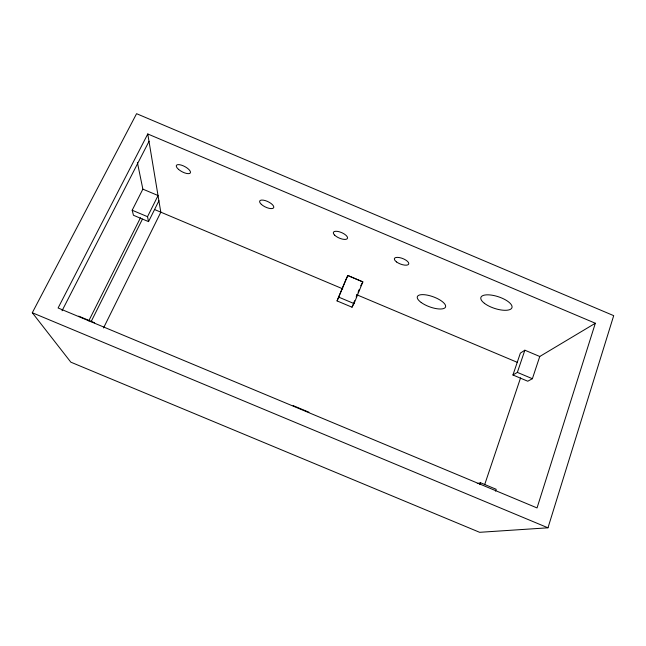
<?xml version="1.0" encoding="UTF-8"?>
<svg xmlns="http://www.w3.org/2000/svg" width="646" height="646" viewBox="0 0 646 646"><rect width="100%" height="100%" fill="white"/><g stroke="black" fill="none" stroke-linecap="round" stroke-linejoin="round"><path stroke-width="0.97" d="M547.978 527.806L613.7 315.652L136.581 113.688L32.3 312.745L70.826 362.164L479.631 532.312L547.978 527.806L32.3 312.745M595.337 323.242L537.044 507.934L58.1 307.989L147.773 133.972L595.337 323.242L539.765 356.487L532.385 378.709L527.758 381.221L512.948 374.987L520.369 353.112L524.859 350.205L539.765 356.487M495.563 491.154L496.185 489.288L480.511 482.748L477.281 483.563M484.662 484.662L520.571 377.87M512.948 374.987L517.357 372.387L524.859 350.205M479.881 484.613L480.511 482.748M345.909 279.516L337.059 300.915L352.005 307.197L354.654 300.697M356.164 296.982L357.303 294.196M358.054 292.339L359.192 289.553M352.005 307.197L354.032 303.572L362.866 281.85L347.823 275.511L345.876 279.597M337.059 300.915L347.823 275.511L362.834 281.931L360.702 285.839M103.53 327.966L160.838 212.179M142.871 189.141L132.188 210.233L133.447 215.263L148.548 221.618L147.522 216.685L158.076 195.544L142.871 189.141L137.396 162.485M148.548 221.618L158.94 200.753M91.102 321.676L142.459 219.091M88.744 320.909L140.505 217.742M62.032 310.783L149.048 141.28M78.667 316.136L94.639 322.806M293.131 405.607L308.925 412.196M154.499 209.506L342.776 288.859M356.697 294.721L517.317 362.349M132.188 210.233L147.522 216.685M338.859 297.192L354.032 303.572M517.357 372.387L532.385 378.709M147.773 133.972L160.806 212.251M178.53 169.365A7.914 2.923 28 0 0 190.328 172.934A7.914 2.923 28 0 0 181.316 165.11A7.914 2.923 28 0 0 178.53 169.365M261.347 204.354A7.736 2.972 25.5 0 0 273.42 208.036A7.736 2.972 25.5 0 0 265.361 200.623A7.736 2.972 25.5 0 0 261.347 204.354M334.652 235.168A7.663 2.988 23.2 0 0 346.967 238.955A7.663 2.988 23.2 0 0 339.739 231.906A7.663 2.988 23.2 0 0 334.652 235.168M396.587 261.969A7.655 2.972 21.1 0 0 408.587 264.271A7.655 2.972 21.1 0 0 399.519 257.601A7.655 2.972 21.1 0 0 396.587 261.969M484.371 303.289A16.344 6.121 18.2 0 0 511.091 308.877A16.344 6.121 18.2 0 0 493.81 295.529A16.344 6.121 18.2 0 0 484.371 303.289M421.216 302.514A15.003 5.329 20.1 0 0 445.102 307.674A15.003 5.329 20.1 0 0 428.007 295.279A15.003 5.329 20.1 0 0 421.216 302.514"/></g></svg>
